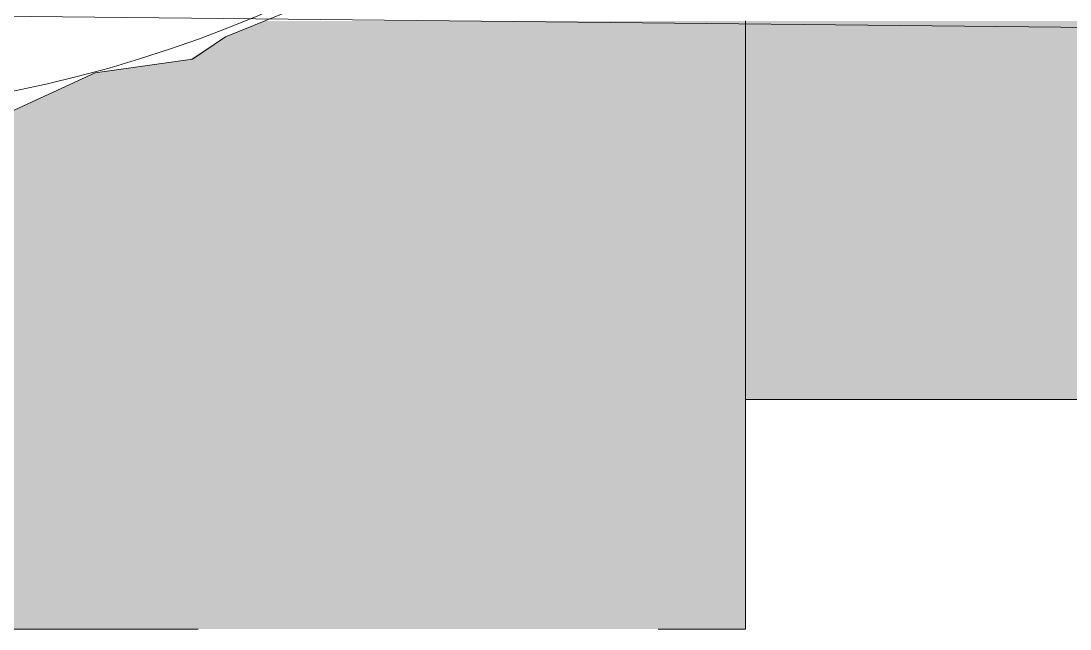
# Model space of a CAD drawing. Header units: metres. Extents: x 3856 to 4207, y -1118 to -691.
# Drawn here: x 3975.219 to 3977.957, y -968.827 to -967.239 of the extents above; entities that cross this region are included whole.
import ezdxf

# ---------------------------------------------------------------- set-up
doc = ezdxf.new("R2010")
doc.units = ezdxf.units.M
for name, color, linetype, lineweight in [('Floors', 7, 'Continuous', 9), ('Planting', 7, 'Continuous', 9), ('Surface Pattern', 7, 'Continuous', 9), ('Text Notes', 7, 'Continuous', 9)]:
    doc.layers.add(name, color=color, linetype=linetype, lineweight=lineweight)

# ---------------------------------------------------------------- blocks, each defined once
blk = doc.blocks.new('M_RPC Árbol - Caducifolio - Chopo de Lombardía - 12_2 metros-V104-IMPLANTACIÓN - KIT COMERCIAL')
at = {"layer": 'Planting'}
for p, q in [((1.1961, -3.1425), (1.3744, -3.0704)), ((1.1102, -3.2016), (1.1961, -3.1425)), ((0.8562, -3.2373), (1.1102, -3.2016)), ((0.6349, -3.339), (0.8562, -3.2373))]:
    blk.add_line(p, q, dxfattribs=at)
blk.add_arc((-0.0275, 0.0085), 3.3603, 180, 360, dxfattribs=at)

msp = doc.modelspace()

# ---------------------------------------------------------------- hatches: boundary and pattern name
at = {"layer": 'Surface Pattern', "true_color": 0xcdcdcd}
for points in [[(3973.0322, -968.8273), (3977.1098, -968.8273), (3977.1098, -967.2388), (3975.8544, -967.2388), (3975.7529, -967.2799), (3975.6568, -967.3404), (3975.4129, -967.3747), (3975.1917, -967.4764), (3975.1264, -967.2273), (3974.9002, -967.2388), (3974.9709, -967.4133), (3974.9311, -967.4659), (3974.7496, -967.515), (3974.5089, -967.4782), (3974.3805, -967.4022), (3974.2905, -967.4854), (3974.0761, -967.5074), (3973.8987, -967.4934), (3973.7536, -967.4668), (3973.7208, -967.4009), (3973.6155, -967.3216), (3973.3845, -967.3541), (3973.1373, -967.2712), (3973.1286, -967.2388), (3971.6098, -967.2388), (3971.6098, -968.8273), (3971.8318, -968.8273)], [(3986.6166, -968.2273), (3993.6098, -968.2273), (3993.6098, -967.2388), (3986.8544, -967.2388), (3986.7529, -967.2799), (3986.667, -967.339), (3986.3968, -967.3821), (3986.1917, -967.4764), (3986.1289, -967.2388), (3985.9002, -967.2388), (3985.9709, -967.4133), (3985.9311, -967.4659), (3985.7496, -967.515), (3985.5089, -967.4782), (3985.3805, -967.4022), (3985.2831, -967.4865), (3985.0761, -967.5074), (3984.8987, -967.4934), (3984.7536, -967.4668), (3984.7208, -967.4009), (3984.6155, -967.3216), (3984.3845, -967.3541), (3984.1373, -967.2712), (3984.1286, -967.2388), (3977.1098, -967.2388), (3977.1098, -968.2273), (3986.4129, -968.2273)]]:
    msp.add_hatch(color=254, dxfattribs=at).paths.add_polyline_path(points)

# ---------------------------------------------------------------- linework, layer by layer
at = {"layer": 'Floors'}
for p, q in [((3977.1098, -967.2388), (3977.1098, -968.8273)), ((3977.1098, -968.2273), (3993.6098, -968.2273)), ((3973.0322, -968.8273), (3975.6814, -968.8273)), ((3976.8818, -968.8273), (3977.1098, -968.8273))]:
    msp.add_line(p, q, dxfattribs=at)
at = {"layer": 'Text Notes'}
msp.add_line((4039.8233, -967.8931), (3869.95, -966.1407), dxfattribs=at)

# ---------------------------------------------------------------- block references
at = {"layer": 'Planting'}
msp.add_blockref('M_RPC Árbol - Caducifolio - Chopo de Lombardía - 12_2 metros-V104-IMPLANTACIÓN - KIT COMERCIAL', (3974.5568, -964.1374), dxfattribs=at)

doc.saveas('drawing.dxf')
